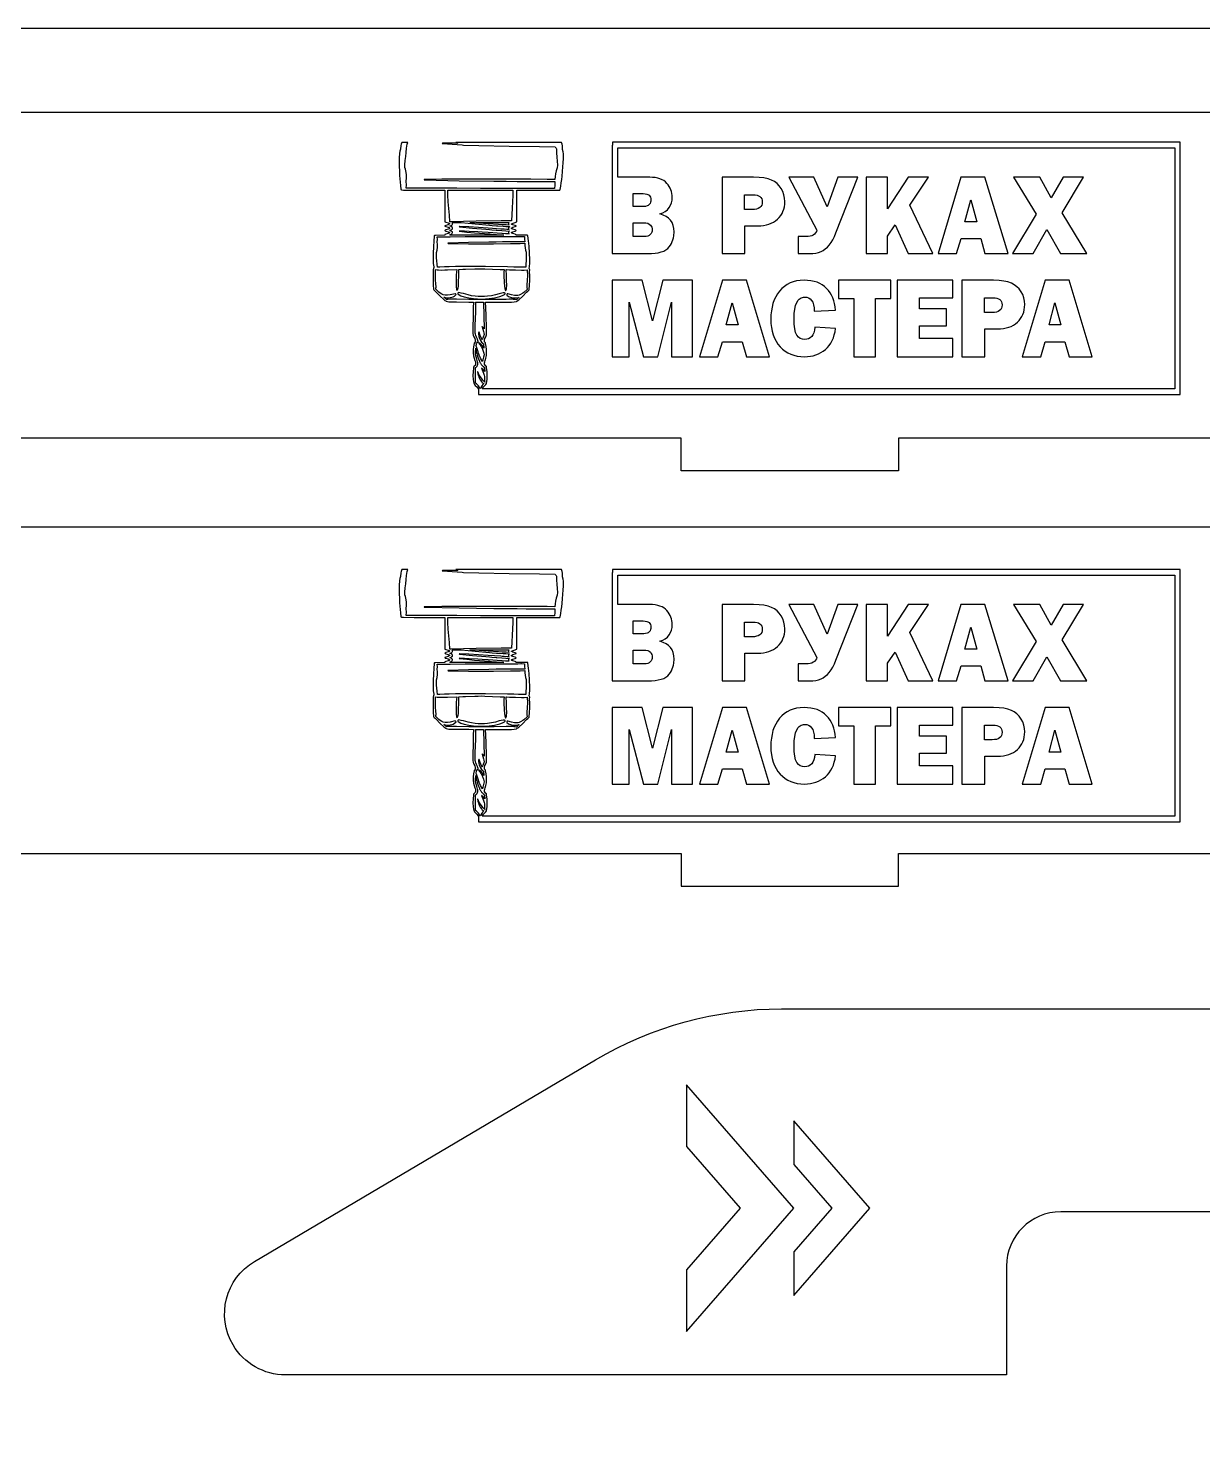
# Model space of a CAD drawing. Extents: x -250 to 250, y -318 to 318.
# Drawn here: x 46.2 to 154.2, y -149 to -17.9 of the extents above; entities that cross this region are included whole.
import ezdxf

# ---------------------------------------------------------------- set-up
doc = ezdxf.new("R2010")
doc.units = 0
doc.layers.get('0').update_dxf_attribs({"linetype": 'CONTINUOUS'})

msp = doc.modelspace()

# ---------------------------------------------------------------- linework, layer by layer
for points in [[(-250, -317.91), (250, -317.91), (250, -17.91), (-250, -17.91), (-250, -317.91)], [(99.95, -28.37), (99.95, -28.63), (99.93, -28.63), (99.93, -38.61), (100.44, -38.61), (100.44, -38.61), (103.17, -38.61), (103.53, -38.6), (103.86, -38.57), (104.16, -38.53), (104.43, -38.46), (104.66, -38.37), (104.86, -38.27), (105.03, -38.14), (105.16, -38), (105.27, -37.84), (105.36, -37.68), (105.44, -37.51), (105.51, -37.34), (105.56, -37.16), (105.59, -36.98), (105.62, -36.6), (105.6, -36.29), (105.54, -36.01), (105.44, -35.76), (105.29, -35.54), (105.11, -35.35), (104.88, -35.19), (104.61, -35.06), (104.3, -34.96), (104.57, -34.87), (104.8, -34.74), (105, -34.57), (105.16, -34.38), (105.28, -34.16), (105.37, -33.93), (105.43, -33.69), (105.44, -33.43), (105.44, -33.25), (105.41, -33.08), (105.38, -32.91), (105.32, -32.75), (105.25, -32.59), (105.17, -32.44), (105.07, -32.29), (104.95, -32.15), (104.82, -32.02), (104.67, -31.9), (104.5, -31.81), (104.31, -31.73), (104.11, -31.67), (103.88, -31.62), (103.64, -31.6), (103.38, -31.59), (100.44, -31.59), (100.44, -28.89), (151.67, -28.89), (151.67, -51.05), (87.95, -51.05), (88.07, -50.86), (88.23, -50.72), (88.3, -50.64), (88.34, -50.56), (88.34, -50.55), (88.35, -50.52), (88.41, -50.18), (88.43, -49.82), (88.41, -49.46), (88.37, -49.11), (88.36, -49.03), (88.34, -48.99), (88.31, -48.97), (88.3, -48.96), (88.22, -48.88), (88.18, -48.77), (88.17, -48.66), (88.19, -48.55), (88.22, -48.44), (88.29, -48.22), (88.35, -47.99), (88.37, -47.71), (88.36, -47.43), (88.32, -47.15), (88.27, -46.88), (88.26, -46.86), (88.25, -46.83), (88.17, -46.73), (88.16, -46.65), (88.16, -46.57), (88.21, -46.41), (88.28, -46.25), (88.34, -46.08), (88.37, -45.94), (88.37, -45.78), (88.35, -45.48), (88.33, -44.31), (88.3, -43.61), (88.27, -43.08), (89.05, -43.06), (90.16, -43.07), (90.65, -43.07), (90.89, -43.05), (91.13, -43), (91.17, -42.97), (91.25, -42.93), (91.34, -42.85), (91.69, -42.53), (92.05, -42.17), (92.15, -42.07), (92.23, -42), (92.27, -41.95), (92.28, -41.91), (92.31, -41.52), (92.33, -41.08), (92.34, -40.66), (92.32, -40.24), (92.33, -40.1), (92.29, -39.97), (92.3, -39.78), (92.34, -39.48), (92.34, -39.16), (92.31, -38.56), (92.27, -37.91), (92.22, -37.43), (92.17, -36.96), (92.15, -36.93), (92.1, -36.91), (91.07, -36.9), (91.07, -36.89), (91.07, -36.88), (91.06, -36.87), (91.05, -36.87), (90.98, -36.83), (90.77, -36.77), (90.68, -36.73), (90.65, -36.71), (90.64, -36.69), (90.65, -36.66), (90.68, -36.64), (90.77, -36.6), (90.98, -36.54), (91.06, -36.51), (91.06, -36.5), (91.07, -36.49), (91.07, -36.48), (91.07, -36.47), (91.06, -36.46), (91.06, -36.46), (90.99, -36.42), (90.77, -36.36), (90.68, -36.32), (90.66, -36.3), (90.65, -36.28), (90.66, -36.25), (90.68, -36.23), (90.77, -36.19), (90.99, -36.13), (91.06, -36.1), (91.07, -36.09), (91.07, -36.08), (91.07, -36.07), (91.07, -36.06), (91.07, -36.05), (91.06, -36.05), (90.99, -36.01), (90.77, -35.95), (90.69, -35.92), (90.66, -35.89), (90.65, -35.87), (91.14, -35.7), (91.14, -33.08), (91.14, -32.79), (95.03, -32.79), (95.11, -32.76), (95.14, -32.72), (95.18, -32.42), (95.23, -32.11), (95.28, -31.79), (95.31, -31.48), (95.35, -31.06), (95.38, -30.64), (95.41, -30.25), (95.43, -29.85), (95.43, -29.44), (95.4, -29.24), (95.36, -29.04), (95.36, -28.88), (95.34, -28.71), (95.31, -28.54), (95.25, -28.38), (94.71, -28.38), (94.32, -28.38), (93.83, -28.38), (90.74, -28.38), (89.97, -28.38), (88.8, -28.38), (88.44, -28.38), (85.84, -28.38), (85.52, -28.38), (85.73, -28.45), (84.32, -28.46), (84.28, -28.47), (84.32, -28.49), (84.77, -28.51), (85.21, -28.55), (85.66, -28.59), (86.11, -28.61), (86.23, -28.63), (87.66, -28.68), (90.45, -28.73), (93.23, -28.77), (94.66, -28.78), (94.69, -28.84), (94.73, -28.87), (94.77, -28.9), (94.8, -28.96), (94.8, -29.34), (94.84, -29.73), (94.87, -30.11), (94.88, -30.48), (94.86, -30.73), (94.76, -30.99), (94.69, -31.26), (94.66, -31.53), (94.65, -31.8), (93.94, -31.78), (92.42, -31.77), (89.74, -31.76), (89.03, -31.75), (85.85, -31.75), (84.26, -31.76), (82.67, -31.79), (82.63, -31.79), (82.61, -31.81), (82.63, -31.82), (82.67, -31.83), (85.84, -31.91), (89.03, -31.95), (90.16, -31.96), (91.18, -31.97), (91.99, -31.97), (92.96, -31.99), (93.99, -31.99), (94.65, -31.97), (94.65, -32.02), (94.63, -32.33), (94.62, -32.63), (94.14, -32.63), (94.02, -32.63), (93.57, -32.62), (92.56, -32.62), (91.01, -32.62), (90.33, -32.62), (89.99, -32.62), (87.8, -32.61), (85.62, -32.6), (83.05, -32.59), (82.31, -32.58), (81.59, -32.59), (80.98, -32.58), (81, -32.28), (80.98, -31.97), (81, -31.65), (81, -31.32), (80.95, -31), (80.91, -30.84), (80.84, -30.68), (80.84, -30.43), (80.87, -30.06), (80.92, -29.68), (80.97, -29.3), (81, -28.92), (81.07, -28.53), (81.11, -28.38), (80.56, -28.38), (80.5, -28.53), (80.46, -28.68), (80.43, -28.99), (80.38, -29.19), (80.35, -29.39), (80.32, -29.8), (80.32, -30.2), (80.33, -30.59), (80.34, -31.01), (80.36, -31.42), (80.37, -31.74), (80.41, -32.05), (80.44, -32.36), (80.46, -32.67), (80.48, -32.7), (80.54, -32.73), (80.71, -32.76), (81.7, -32.78), (82.68, -32.78), (83.02, -32.78), (84.52, -32.78), (84.52, -33.41), (84.52, -35.7), (84.6, -35.71), (84.62, -35.72), (84.83, -35.78), (84.92, -35.81), (84.95, -35.84), (84.96, -35.86), (84.95, -35.89), (84.92, -35.91), (84.83, -35.95), (84.62, -36.01), (84.55, -36.04), (84.54, -36.05), (84.53, -36.06), (84.53, -36.07), (84.53, -36.08), (84.54, -36.09), (84.55, -36.09), (84.62, -36.13), (84.83, -36.19), (84.92, -36.22), (84.94, -36.25), (84.95, -36.27), (84.94, -36.3), (84.92, -36.32), (84.83, -36.36), (84.61, -36.41), (84.54, -36.45), (84.54, -36.46), (84.53, -36.47), (84.53, -36.48), (84.53, -36.48), (84.54, -36.5), (84.54, -36.5), (84.61, -36.54), (84.83, -36.6), (84.92, -36.63), (84.94, -36.66), (84.95, -36.68), (84.94, -36.71), (84.91, -36.73), (84.83, -36.76), (84.61, -36.82), (84.54, -36.86), (84.53, -36.86), (84.53, -36.87), (84.53, -36.88), (84.53, -36.89), (84.54, -36.91), (83.67, -36.93), (83.57, -36.95), (83.54, -36.97), (83.53, -37), (83.5, -37.47), (83.47, -37.95), (83.45, -38.6), (83.44, -39.21), (83.46, -39.52), (83.51, -39.82), (83.51, -39.91), (83.49, -39.94), (83.47, -40), (83.46, -40.07), (83.46, -40.21), (83.44, -40.63), (83.45, -41.05), (83.46, -41.5), (83.49, -41.88), (83.51, -41.93), (83.54, -41.97), (83.63, -42.05), (83.72, -42.14), (84.08, -42.51), (84.43, -42.83), (84.52, -42.91), (84.6, -42.95), (84.64, -42.98), (84.88, -43.04), (85.12, -43.05), (85.61, -43.05), (86.72, -43.06), (87.16, -43.06), (87.13, -43.6), (87.12, -44.3), (87.1, -45.49), (87.09, -45.8), (87.1, -45.95), (87.13, -46.1), (87.19, -46.26), (87.27, -46.42), (87.32, -46.58), (87.32, -46.66), (87.31, -46.74), (87.23, -46.84), (87.22, -46.87), (87.21, -46.89), (87.16, -47.17), (87.14, -47.44), (87.13, -47.72), (87.15, -48), (87.21, -48.23), (87.29, -48.45), (87.33, -48.56), (87.34, -48.67), (87.34, -48.78), (87.3, -48.89), (87.22, -48.97), (87.21, -48.98), (87.18, -49), (87.16, -49.04), (87.15, -49.11), (87.12, -49.47), (87.1, -49.83), (87.12, -50.19), (87.15, -50.36), (87.19, -50.53), (87.21, -50.56), (87.21, -50.57), (87.25, -50.65), (87.32, -50.73), (87.47, -50.87), (87.55, -50.97), (87.61, -51.09), (87.61, -51.57), (152.18, -51.57), (152.18, -28.37), (99.95, -28.37)], [(114.57, -31.84), (114.26, -31.73), (113.88, -31.65), (113.43, -31.6), (112.92, -31.59), (110.02, -31.59), (110.02, -38.61), (112.13, -38.61), (112.13, -36.06), (113.31, -36.06), (113.59, -36.05), (113.85, -36.02), (114.1, -35.97), (114.33, -35.91), (114.55, -35.82), (114.76, -35.71), (114.95, -35.59), (115.12, -35.44), (115.28, -35.28), (115.42, -35.11), (115.54, -34.92), (115.63, -34.73), (115.71, -34.52), (115.76, -34.3), (115.79, -34.07), (115.8, -33.82), (115.78, -33.5), (115.72, -33.19), (115.61, -32.9), (115.47, -32.63), (115.29, -32.38), (115.08, -32.17), (114.84, -31.99), (114.57, -31.84)], [(119.68, -34.31), (118.48, -31.59), (116.17, -31.59), (118.75, -36.44), (118.7, -36.58), (118.63, -36.71), (118.54, -36.81), (118.42, -36.9), (118.28, -36.96), (118.12, -37.01), (117.93, -37.04), (117.73, -37.05), (117.03, -37.05), (117.03, -38.61), (118.08, -38.61), (118.38, -38.6), (118.66, -38.57), (118.91, -38.51), (119.13, -38.42), (119.33, -38.31), (119.52, -38.18), (119.71, -38.01), (119.89, -37.82), (120.05, -37.59), (120.21, -37.33), (120.36, -37.04), (120.5, -36.71), (122.5, -31.59), (120.66, -31.59), (119.68, -34.31)], [(123.28, -31.59), (123.28, -38.61), (125.25, -38.61), (125.25, -36.99), (125.96, -35.96), (127.13, -38.61), (129.42, -38.61), (127.29, -34.16), (129, -31.59), (127.13, -31.59), (125.25, -34.49), (125.25, -31.59), (123.28, -31.59)], [(132, -31.59), (129.9, -38.61), (131.6, -38.61), (132.01, -37.23), (133.83, -37.23), (134.21, -38.61), (136.34, -38.61), (134.21, -31.59), (132, -31.59)], [(138.64, -38.61), (139.91, -36.4), (141.16, -38.61), (143.59, -38.61), (141.3, -34.85), (143.28, -31.59), (141.41, -31.59), (140.31, -33.48), (139.26, -31.59), (136.82, -31.59), (138.92, -34.98), (136.73, -38.61), (138.64, -38.61)], [(84.79, -33.24), (84.79, -32.78), (84.96, -32.78), (84.95, -32.79), (85.54, -32.79), (85.54, -32.78), (85.98, -32.78), (87.8, -32.77), (89.62, -32.79), (89.72, -32.79), (90.78, -32.79), (90.78, -33.25), (90.76, -33.82), (90.72, -34.42), (90.68, -35.02), (90.65, -35.6), (89.71, -35.61), (87.39, -35.64), (85.07, -35.69), (85.05, -35.68), (84.98, -35.68), (84.95, -35.07), (84.88, -34.46), (84.82, -33.84), (84.79, -33.24)], [(101.85, -33.09), (102.78, -33.09), (102.95, -33.1), (103.09, -33.13), (103.21, -33.18), (103.31, -33.24), (103.38, -33.32), (103.44, -33.42), (103.47, -33.54), (103.48, -33.68), (103.47, -33.79), (103.44, -33.89), (103.4, -33.99), (103.33, -34.09), (103.24, -34.17), (103.13, -34.23), (102.99, -34.27), (102.82, -34.28), (101.85, -34.28), (101.85, -33.09)], [(112.8, -34.55), (112.1, -34.55), (112.1, -33.19), (112.87, -33.19), (113.07, -33.2), (113.24, -33.23), (113.39, -33.29), (113.51, -33.36), (113.6, -33.45), (113.67, -33.56), (113.71, -33.7), (113.72, -33.85), (113.71, -34.02), (113.67, -34.16), (113.59, -34.28), (113.49, -34.38), (113.36, -34.45), (113.2, -34.51), (113.02, -34.54), (112.8, -34.55)], [(132.36, -35.69), (132.91, -33.66), (133.46, -35.69), (132.36, -35.69)], [(90.43, -36.8), (90.38, -36.8), (90.24, -36.79), (90.09, -36.78), (89.8, -36.76), (89.77, -36.76), (88.5, -36.68), (87.96, -36.64), (87.56, -36.61), (86.77, -36.57), (86.34, -36.55), (85.87, -36.53), (85.85, -36.54), (85.87, -36.55), (86.55, -36.63), (87.24, -36.69), (88.63, -36.8), (88.66, -36.81), (88.83, -36.83), (89.28, -36.86), (89.96, -36.91), (88.92, -36.91), (87.85, -36.92), (86.77, -36.92), (86.51, -36.92), (86.51, -36.91), (86.17, -36.91), (86.17, -36.91), (85.04, -36.91), (84.98, -36.89), (85.12, -36.83), (85.17, -36.8), (85.21, -36.74), (85.23, -36.68), (85.22, -36.62), (85.17, -36.57), (85.12, -36.53), (84.98, -36.48), (85.12, -36.42), (85.18, -36.38), (85.19, -36.37), (85.22, -36.32), (85.23, -36.27), (85.21, -36.19), (85.12, -36.12), (84.98, -36.07), (85.12, -36.01), (85.17, -35.98), (85.2, -35.95), (85.23, -35.9), (85.23, -35.86), (85.22, -35.81), (85.18, -35.76), (85.16, -35.74), (86.01, -35.75), (87.32, -35.88), (88.64, -35.99), (88.88, -36.01), (89.27, -36.04), (89.4, -36.05), (89.89, -36.09), (89.89, -36.09), (90.14, -36.11), (90.48, -36.13), (90.43, -36.17), (90.38, -36.22), (90.37, -36.28), (90.39, -36.34), (90.44, -36.4), (90.23, -36.38), (89.99, -36.37), (89.8, -36.36), (89.67, -36.35), (88.5, -36.27), (86.74, -36.16), (85.88, -36.13), (85.85, -36.13), (85.87, -36.14), (87.07, -36.27), (88.29, -36.37), (88.29, -36.37), (88.63, -36.4), (88.85, -36.41), (89.23, -36.45), (89.31, -36.45), (89.77, -36.49), (90.14, -36.51), (90.48, -36.54), (90.48, -36.54), (90.44, -36.56), (90.39, -36.62), (90.37, -36.69), (90.38, -36.75), (90.43, -36.8)], [(90.44, -35.99), (90.16, -35.97), (89.97, -35.96), (89.8, -35.95), (89.45, -35.92), (88.5, -35.86), (86.81, -35.76), (86.98, -35.76), (86.99, -35.76), (87.31, -35.77), (87.4, -35.76), (89.72, -35.76), (90.43, -35.75), (90.39, -35.81), (90.37, -35.87), (90.39, -35.93), (90.44, -35.99)], [(101.85, -35.77), (102.8, -35.77), (103.01, -35.78), (103.19, -35.82), (103.33, -35.89), (103.43, -35.98), (103.5, -36.08), (103.56, -36.19), (103.59, -36.3), (103.6, -36.42), (103.59, -36.54), (103.56, -36.65), (103.5, -36.76), (103.42, -36.86), (103.32, -36.94), (103.2, -37), (103.05, -37.04), (102.87, -37.05), (101.85, -37.05), (101.85, -35.77)], [(83.75, -38.52), (83.81, -38.28), (83.84, -38.03), (83.85, -37.78), (83.83, -37.53), (83.84, -37.3), (83.83, -37.06), (84.19, -37.06), (84.6, -37.06), (85.02, -37.06), (86.39, -37.05), (87.85, -37.04), (89.16, -37.04), (89.74, -37.04), (90.65, -37.03), (91.24, -37.03), (91.51, -37.03), (91.58, -37.03), (91.86, -37.03), (91.86, -37.28), (91.88, -37.53), (91.88, -37.54), (91.49, -37.52), (90.88, -37.52), (90.32, -37.53), (89.84, -37.54), (89.24, -37.55), (88.57, -37.55), (86.69, -37.58), (84.83, -37.64), (84.79, -37.66), (84.83, -37.68), (86.7, -37.7), (88.57, -37.7), (88.99, -37.7), (90.57, -37.69), (91.46, -37.68), (91.88, -37.66), (91.88, -37.87), (91.9, -38.08), (91.94, -38.29), (92, -38.49), (92.01, -38.68), (92.01, -38.97), (91.99, -39.26), (91.97, -39.55), (91.97, -39.85), (91.97, -39.87), (91.74, -39.87), (91.3, -39.85), (90.86, -39.85), (90.29, -39.82), (88.26, -39.8), (86.65, -39.8), (85.49, -39.81), (84.92, -39.83), (84.49, -39.83), (84.05, -39.85), (83.84, -39.85), (83.83, -39.57), (83.79, -39.28), (83.76, -39), (83.75, -38.72), (83.75, -38.52)], [(86.72, -42.82), (85.61, -42.8), (85.2, -42.79), (84.99, -42.8), (84.79, -42.82), (84.66, -42.84), (84.6, -42.78), (84.42, -42.62), (84.57, -42.65), (84.72, -42.67), (84.87, -42.68), (85.01, -42.66), (85.16, -42.63), (85.29, -42.58), (85.41, -42.51), (85.53, -42.41), (85.55, -42.37), (85.54, -42.33), (85.51, -42.3), (85.46, -42.3), (85.01, -42.41), (84.78, -42.44), (84.54, -42.43), (84.38, -42.39), (84.24, -42.34), (84.1, -42.26), (83.98, -42.17), (83.68, -41.89), (83.7, -41.79), (83.71, -41.69), (83.7, -41.37), (83.67, -41.05), (83.67, -40.56), (83.67, -40.06), (83.81, -40.1), (83.95, -40.11), (84.24, -40.12), (84.52, -40.1), (84.77, -40.09), (85.62, -40.07), (85.59, -40.32), (85.58, -40.57), (85.57, -41.07), (85.56, -41.18), (85.56, -41.18), (85.55, -41.46), (85.55, -41.47), (85.55, -41.56), (85.55, -41.57), (85.56, -41.71), (85.59, -41.85), (85.59, -41.86), (85.6, -41.89), (85.63, -41.98), (85.65, -41.99), (85.67, -41.98), (85.69, -41.94), (85.75, -41.77), (85.78, -41.59), (85.79, -41.22), (85.82, -40.64), (85.82, -40.35), (85.81, -40.07), (85.81, -40.06), (86.18, -40.05), (86.41, -40.04), (86.41, -40.04), (87.28, -40.01), (87.33, -40.02), (87.39, -40.01), (87.53, -40.01), (87.59, -40), (87.89, -40), (88.2, -40.01), (89.61, -40.06), (89.97, -40.08), (89.96, -40.36), (89.96, -40.65), (89.99, -41.23), (90, -41.62), (90.03, -41.81), (90.1, -41.99), (90.13, -42.01), (90.14, -42), (90.18, -41.89), (90.21, -41.78), (90.23, -41.55), (90.21, -41.08), (90.21, -40.82), (90.21, -40.77), (90.2, -40.53), (90.17, -40.16), (90.16, -40.08), (90.21, -40.08), (90.48, -40.09), (90.48, -40.09), (91.02, -40.11), (91.56, -40.14), (91.83, -40.14), (92.09, -40.09), (92.11, -40.13), (92.12, -40.6), (92.11, -41.07), (92.07, -41.49), (92.07, -41.71), (92.09, -41.91), (91.8, -42.19), (91.7, -42.26), (91.7, -42.26), (91.49, -42.38), (91.48, -42.38), (91.37, -42.42), (91.35, -42.42), (91.23, -42.45), (91.08, -42.46), (90.94, -42.46), (90.66, -42.4), (90.31, -42.31), (90.26, -42.32), (90.22, -42.37), (90.23, -42.4), (90.24, -42.43), (90.39, -42.54), (90.55, -42.62), (90.74, -42.67), (90.94, -42.69), (91.14, -42.68), (91.35, -42.64), (91.19, -42.78), (91.17, -42.79), (91.1, -42.86), (91, -42.84), (90.96, -42.83), (90.9, -42.82), (90.84, -42.82), (90.8, -42.81), (90.73, -42.81), (90.45, -42.81), (90.16, -42.82), (89.05, -42.83), (87.88, -42.82), (86.72, -42.82)], [(107.32, -48.09), (107.32, -41.06), (104.59, -41.06), (103.64, -44.8), (102.66, -41.06), (99.93, -41.06), (99.93, -48.09), (101.49, -48.09), (101.49, -43.07), (102.8, -48.09), (104.13, -48.09), (105.38, -43.07), (105.38, -48.09), (107.32, -48.09)], [(109.64, -48.09), (110.05, -46.71), (111.87, -46.71), (112.26, -48.09), (114.39, -48.09), (112.26, -41.06), (110.05, -41.06), (107.95, -48.09), (109.64, -48.09)], [(115.31, -42.05), (115.13, -42.3), (114.96, -42.58), (114.82, -42.87), (114.71, -43.19), (114.62, -43.52), (114.56, -43.87), (114.52, -44.24), (114.51, -44.63), (114.52, -45.03), (114.56, -45.4), (114.63, -45.75), (114.72, -46.08), (114.84, -46.38), (114.99, -46.67), (115.16, -46.93), (115.36, -47.17), (115.58, -47.39), (115.82, -47.57), (116.07, -47.73), (116.34, -47.86), (116.63, -47.96), (116.94, -48.03), (117.26, -48.08), (117.6, -48.09), (117.88, -48.08), (118.15, -48.05), (118.41, -48), (118.66, -47.92), (118.89, -47.83), (119.12, -47.71), (119.33, -47.58), (119.54, -47.42), (119.72, -47.24), (119.89, -47.05), (120.04, -46.84), (120.16, -46.61), (120.27, -46.36), (120.35, -46.09), (120.42, -45.8), (120.46, -45.5), (118.55, -45.38), (118.52, -45.65), (118.46, -45.88), (118.38, -46.07), (118.27, -46.23), (118.14, -46.35), (117.99, -46.44), (117.82, -46.49), (117.63, -46.51), (117.41, -46.49), (117.21, -46.41), (117.05, -46.29), (116.91, -46.11), (116.85, -46), (116.79, -45.87), (116.71, -45.53), (116.67, -45.11), (116.65, -44.6), (116.67, -44.13), (116.71, -43.73), (116.79, -43.39), (116.9, -43.11), (117.04, -42.89), (117.12, -42.81), (117.2, -42.74), (117.3, -42.68), (117.41, -42.64), (117.52, -42.62), (117.64, -42.61), (117.81, -42.63), (117.97, -42.69), (118.12, -42.78), (118.25, -42.92), (118.37, -43.09), (118.45, -43.32), (118.5, -43.59), (118.51, -43.9), (120.46, -43.8), (120.43, -43.5), (120.37, -43.21), (120.3, -42.94), (120.21, -42.68), (120.1, -42.44), (119.97, -42.22), (119.81, -42.01), (119.64, -41.81), (119.45, -41.64), (119.24, -41.48), (119.01, -41.36), (118.76, -41.25), (118.49, -41.17), (118.2, -41.11), (117.89, -41.07), (117.57, -41.06), (117.22, -41.08), (116.88, -41.12), (116.57, -41.2), (116.28, -41.31), (116.01, -41.45), (115.76, -41.62), (115.53, -41.82), (115.31, -42.05)], [(120.75, -42.75), (122.16, -42.75), (122.16, -48.09), (124.13, -48.09), (124.13, -42.75), (125.54, -42.75), (125.54, -41.06), (120.75, -41.06), (120.75, -42.75)], [(126.14, -48.09), (131.25, -48.09), (131.25, -46.41), (128.18, -46.41), (128.18, -45.26), (130.67, -45.26), (130.67, -43.7), (128.18, -43.7), (128.18, -42.68), (131.25, -42.68), (131.25, -41.06), (126.14, -41.06), (126.14, -48.09)], [(134.99, -41.06), (132.08, -41.06), (132.08, -48.09), (134.2, -48.09), (134.2, -45.54), (135.38, -45.54), (135.65, -45.53), (135.92, -45.5), (136.16, -45.45), (136.4, -45.38), (136.62, -45.3), (136.82, -45.19), (137.01, -45.06), (137.19, -44.92), (137.35, -44.76), (137.48, -44.59), (137.6, -44.4), (137.7, -44.2), (137.77, -44), (137.82, -43.78), (137.85, -43.54), (137.87, -43.3), (137.84, -42.98), (137.78, -42.67), (137.68, -42.38), (137.53, -42.11), (137.35, -41.86), (137.14, -41.65), (136.91, -41.47), (136.64, -41.32), (136.32, -41.21), (135.94, -41.13), (135.5, -41.08), (134.99, -41.06)], [(137.64, -48.09), (139.34, -48.09), (139.75, -46.71), (141.57, -46.71), (141.95, -48.09), (144.08, -48.09), (141.95, -41.06), (139.74, -41.06), (137.64, -48.09)], [(88.61, -42.74), (89.09, -42.68), (89.34, -42.63), (89.59, -42.56), (89.82, -42.47), (90.02, -42.36), (90.06, -42.31), (90.06, -42.26), (90.02, -42.23), (89.95, -42.22), (89.89, -42.23), (89.53, -42.3), (89.17, -42.39), (88.82, -42.48), (88.45, -42.53), (88.17, -42.55), (87.89, -42.55), (87.6, -42.54), (87.32, -42.53), (86.99, -42.48), (86.67, -42.4), (86.25, -42.29), (86.04, -42.24), (85.82, -42.2), (85.8, -42.2), (85.75, -42.22), (85.71, -42.26), (85.71, -42.3), (85.75, -42.35), (86, -42.49), (86.29, -42.58), (86.73, -42.68), (87.16, -42.74), (87.52, -42.77), (87.88, -42.79), (88.25, -42.78), (88.61, -42.74)], [(87.31, -45.93), (87.31, -45.65), (87.31, -45.62), (87.31, -45.56), (87.31, -45.53), (87.31, -45.53), (87.31, -45.53), (87.32, -45.36), (87.32, -45.36), (87.32, -45.28), (87.32, -45.28), (87.35, -44.53), (87.35, -44.48), (87.36, -44.1), (87.36, -43.96), (87.36, -43.72), (87.36, -43.71), (87.36, -43.63), (87.36, -43.52), (87.36, -43.47), (87.36, -43.35), (87.36, -43.27), (87.36, -43.24), (87.35, -43.07), (87.88, -43.08), (87.88, -43.08), (87.89, -43.08), (88.07, -43.08), (88.1, -44.33), (88.14, -45.52), (88.14, -45.52), (88.14, -45.52), (88.14, -45.52), (88.02, -45.37), (87.96, -45.33), (87.95, -45.32), (87.95, -45.34), (88.03, -45.55), (88.09, -45.77), (88.1, -45.91), (88.13, -46.04), (88.04, -46.28), (87.96, -46.53), (87.89, -46.41), (87.78, -46.13), (87.67, -45.84), (87.65, -45.83), (87.64, -45.84), (87.63, -45.94), (87.63, -45.96), (87.63, -46.06), (87.63, -46.06), (87.63, -46.06), (87.63, -46.06), (87.64, -46.12), (87.65, -46.18), (87.66, -46.22), (87.68, -46.31), (87.77, -46.53), (87.78, -46.54), (87.83, -46.64), (87.84, -46.66), (87.9, -46.74), (87.91, -46.75), (87.98, -46.83), (87.99, -46.85), (88.07, -46.91), (88.12, -47.3), (88.06, -47.21), (88.05, -47.18), (87.99, -47.1), (87.98, -47.09), (87.83, -46.93), (87.75, -46.87), (87.67, -46.82), (87.66, -46.82), (87.65, -46.84), (87.69, -46.91), (87.7, -46.92), (87.86, -47.15), (87.94, -47.27), (88, -47.4), (88, -47.4), (88, -47.4), (88.07, -47.66), (88.1, -47.78), (88.14, -47.91), (88.09, -48.14), (88.03, -48.37), (87.98, -48.52), (87.8, -48.22), (87.74, -48.08), (87.72, -48.04), (87.68, -47.94), (87.67, -47.89), (87.63, -47.79), (87.62, -47.76), (87.58, -47.63), (87.58, -47.63), (87.58, -47.63), (87.47, -47.28), (87.47, -47.28), (87.43, -47.17), (87.43, -47.17), (87.42, -47.11), (87.42, -47.06), (87.43, -46.96), (87.42, -46.85), (87.49, -46.78), (87.52, -46.7), (87.56, -46.75), (87.58, -46.74), (87.58, -46.68), (87.53, -46.51), (87.52, -46.49), (87.49, -46.42), (87.44, -46.28), (87.37, -46.15), (87.33, -46.03), (87.31, -45.93)], [(110.96, -43.13), (111.51, -45.17), (110.41, -45.17), (110.96, -43.13)], [(134.87, -44.03), (134.17, -44.03), (134.17, -42.67), (134.94, -42.67), (135.14, -42.68), (135.31, -42.71), (135.45, -42.76), (135.57, -42.83), (135.67, -42.93), (135.73, -43.04), (135.77, -43.17), (135.79, -43.33), (135.77, -43.49), (135.73, -43.63), (135.66, -43.75), (135.56, -43.85), (135.43, -43.93), (135.27, -43.98), (135.08, -44.02), (134.87, -44.03)], [(140.65, -43.13), (141.2, -45.17), (140.1, -45.17), (140.65, -43.13)], [(87.84, -50.92), (87.8, -50.98), (87.78, -51.04), (87.72, -50.93), (87.62, -50.78), (87.5, -50.65), (87.43, -50.58), (87.35, -50.53), (87.35, -50.51), (87.35, -50.26), (87.35, -50.2), (87.35, -50.01), (87.34, -49.72), (87.34, -49.72), (87.34, -49.54), (87.34, -49.53), (87.34, -49.41), (87.34, -49.41), (87.34, -49.41), (87.34, -49.34), (87.34, -49.34), (87.34, -49.34), (87.34, -49.25), (87.34, -49.25), (87.35, -49.11), (87.35, -49.07), (87.41, -49.04), (87.46, -49), (87.49, -48.95), (87.5, -48.94), (87.53, -48.87), (87.53, -48.86), (87.55, -48.79), (87.55, -48.79), (87.56, -48.72), (87.56, -48.66), (87.56, -48.64), (87.54, -48.55), (87.43, -48.2), (87.38, -48.02), (87.35, -47.83), (87.35, -47.73), (87.35, -47.66), (87.35, -47.66), (87.35, -47.53), (87.36, -47.49), (87.37, -47.35), (87.37, -47.33), (87.37, -47.33), (87.37, -47.3), (87.39, -47.38), (87.41, -47.5), (87.41, -47.54), (87.42, -47.63), (87.43, -47.66), (87.45, -47.78), (87.46, -47.79), (87.49, -47.93), (87.49, -47.94), (87.58, -48.21), (87.58, -48.21), (87.58, -48.22), (87.7, -48.49), (87.72, -48.53), (87.75, -48.58), (87.78, -48.64), (87.81, -48.68), (87.84, -48.74), (87.87, -48.78), (87.91, -48.83), (87.94, -48.87), (87.99, -48.92), (88.01, -48.95), (88.07, -49), (88.09, -49.02), (88.17, -49.09), (88.18, -49.11), (88.19, -49.45), (88.06, -49.28), (87.91, -49.15), (87.9, -49.16), (87.96, -49.3), (88.08, -49.6), (88.11, -49.69), (88.14, -49.8), (88.14, -49.8), (88.18, -49.92), (88.18, -50.32), (88.19, -50.44), (88.03, -50.25), (87.88, -50.07), (87.69, -49.79), (87.55, -49.48), (87.54, -49.48), (87.57, -49.68), (87.61, -49.84), (87.66, -49.96), (87.66, -49.97), (87.71, -50.07), (87.72, -50.1), (87.78, -50.21), (87.89, -50.36), (87.9, -50.37), (87.93, -50.41), (87.93, -50.42), (87.97, -50.46), (88.04, -50.52), (88.11, -50.57), (88.11, -50.57), (88.11, -50.57), (88.11, -50.57), (88.08, -50.6), (88.04, -50.64), (88.04, -50.64), (88.03, -50.66), (87.93, -50.78), (87.84, -50.92)], [(99.95, -67.67), (99.95, -67.93), (99.93, -67.93), (99.93, -77.91), (100.44, -77.91), (100.44, -77.91), (103.17, -77.91), (103.53, -77.9), (103.86, -77.87), (104.16, -77.82), (104.43, -77.76), (104.66, -77.67), (104.86, -77.56), (105.03, -77.44), (105.16, -77.3), (105.27, -77.14), (105.36, -76.98), (105.44, -76.81), (105.51, -76.64), (105.56, -76.46), (105.59, -76.28), (105.62, -75.9), (105.6, -75.59), (105.54, -75.3), (105.44, -75.05), (105.29, -74.83), (105.11, -74.65), (104.88, -74.49), (104.61, -74.36), (104.3, -74.26), (104.57, -74.16), (104.8, -74.03), (105, -73.87), (105.16, -73.68), (105.28, -73.46), (105.37, -73.23), (105.43, -72.98), (105.44, -72.73), (105.44, -72.55), (105.41, -72.38), (105.38, -72.21), (105.32, -72.05), (105.25, -71.89), (105.17, -71.74), (105.07, -71.59), (104.95, -71.44), (104.82, -71.31), (104.67, -71.2), (104.5, -71.1), (104.31, -71.02), (104.11, -70.96), (103.88, -70.92), (103.64, -70.89), (103.38, -70.88), (100.44, -70.88), (100.44, -68.18), (151.67, -68.18), (151.67, -90.35), (87.95, -90.35), (88.07, -90.16), (88.23, -90.01), (88.3, -89.94), (88.34, -89.85), (88.34, -89.84), (88.35, -89.82), (88.41, -89.48), (88.43, -89.12), (88.41, -88.76), (88.37, -88.41), (88.36, -88.32), (88.34, -88.28), (88.31, -88.26), (88.3, -88.26), (88.22, -88.18), (88.18, -88.07), (88.17, -87.96), (88.19, -87.85), (88.22, -87.74), (88.29, -87.51), (88.35, -87.28), (88.37, -87.01), (88.36, -86.73), (88.32, -86.45), (88.27, -86.18), (88.26, -86.16), (88.25, -86.13), (88.17, -86.03), (88.16, -85.95), (88.16, -85.86), (88.21, -85.7), (88.28, -85.54), (88.34, -85.38), (88.37, -85.24), (88.37, -85.08), (88.35, -84.78), (88.33, -83.6), (88.3, -82.91), (88.27, -82.37), (89.05, -82.36), (90.16, -82.36), (90.65, -82.37), (90.89, -82.35), (91.13, -82.3), (91.17, -82.26), (91.25, -82.22), (91.34, -82.15), (91.69, -81.83), (92.05, -81.46), (92.15, -81.37), (92.23, -81.3), (92.27, -81.25), (92.28, -81.2), (92.31, -80.82), (92.33, -80.37), (92.34, -79.95), (92.32, -79.54), (92.33, -79.4), (92.29, -79.27), (92.3, -79.08), (92.34, -78.77), (92.34, -78.46), (92.31, -77.85), (92.27, -77.21), (92.22, -76.73), (92.17, -76.26), (92.15, -76.22), (92.1, -76.2), (91.07, -76.2), (91.07, -76.19), (91.07, -76.18), (91.06, -76.17), (91.05, -76.16), (90.98, -76.13), (90.77, -76.07), (90.68, -76.03), (90.65, -76.01), (90.64, -75.98), (90.65, -75.96), (90.68, -75.94), (90.77, -75.9), (90.98, -75.84), (91.06, -75.81), (91.06, -75.8), (91.07, -75.79), (91.07, -75.78), (91.07, -75.77), (91.06, -75.76), (91.06, -75.75), (90.99, -75.72), (90.77, -75.66), (90.68, -75.62), (90.66, -75.6), (90.65, -75.57), (90.66, -75.55), (90.68, -75.53), (90.77, -75.49), (90.99, -75.43), (91.06, -75.4), (91.07, -75.39), (91.07, -75.38), (91.07, -75.37), (91.07, -75.36), (91.07, -75.35), (91.06, -75.34), (90.99, -75.31), (90.77, -75.25), (90.69, -75.21), (90.66, -75.19), (90.65, -75.17), (91.14, -75), (91.14, -72.38), (91.14, -72.09), (95.03, -72.09), (95.11, -72.06), (95.14, -72.02), (95.18, -71.71), (95.23, -71.4), (95.28, -71.09), (95.31, -70.77), (95.35, -70.35), (95.38, -69.94), (95.41, -69.55), (95.43, -69.15), (95.43, -68.74), (95.4, -68.54), (95.36, -68.34), (95.36, -68.17), (95.34, -68.01), (95.31, -67.84), (95.25, -67.67), (94.71, -67.67), (94.32, -67.67), (93.83, -67.67), (90.74, -67.67), (89.97, -67.67), (88.8, -67.67), (88.44, -67.67), (85.84, -67.67), (85.52, -67.67), (85.73, -67.74), (84.32, -67.76), (84.28, -67.77), (84.32, -67.78), (84.77, -67.81), (85.21, -67.85), (85.66, -67.88), (86.11, -67.91), (86.23, -67.93), (87.66, -67.97), (90.45, -68.03), (93.23, -68.07), (94.66, -68.08), (94.69, -68.14), (94.73, -68.17), (94.77, -68.2), (94.8, -68.26), (94.8, -68.64), (94.84, -69.02), (94.87, -69.4), (94.88, -69.78), (94.86, -70.03), (94.76, -70.29), (94.69, -70.56), (94.66, -70.83), (94.65, -71.1), (93.94, -71.07), (92.42, -71.07), (89.74, -71.05), (89.03, -71.05), (85.85, -71.05), (84.26, -71.06), (82.67, -71.08), (82.63, -71.09), (82.61, -71.1), (82.63, -71.12), (82.67, -71.13), (85.84, -71.2), (89.03, -71.24), (90.16, -71.25), (91.18, -71.26), (91.99, -71.27), (92.96, -71.28), (93.99, -71.29), (94.65, -71.27), (94.65, -71.32), (94.63, -71.62), (94.62, -71.93), (94.14, -71.93), (94.02, -71.93), (93.57, -71.92), (92.56, -71.92), (91.01, -71.92), (90.33, -71.92), (89.99, -71.92), (87.8, -71.91), (85.62, -71.9), (83.05, -71.89), (82.31, -71.88), (81.59, -71.89), (80.98, -71.88), (81, -71.58), (80.98, -71.27), (81, -70.94), (81, -70.62), (80.95, -70.3), (80.91, -70.14), (80.84, -69.98), (80.84, -69.73), (80.87, -69.35), (80.92, -68.97), (80.97, -68.59), (81, -68.21), (81.07, -67.83), (81.11, -67.67), (80.56, -67.67), (80.5, -67.83), (80.46, -67.98), (80.43, -68.29), (80.38, -68.49), (80.35, -68.69), (80.32, -69.09), (80.32, -69.5), (80.33, -69.89), (80.34, -70.3), (80.36, -70.72), (80.37, -71.04), (80.41, -71.35), (80.44, -71.66), (80.46, -71.97), (80.48, -72), (80.54, -72.03), (80.71, -72.05), (81.7, -72.08), (82.68, -72.07), (83.02, -72.08), (84.52, -72.08), (84.52, -72.7), (84.52, -75), (84.6, -75.01), (84.62, -75.01), (84.83, -75.07), (84.92, -75.11), (84.95, -75.13), (84.96, -75.16), (84.95, -75.18), (84.92, -75.21), (84.83, -75.24), (84.62, -75.3), (84.55, -75.34), (84.54, -75.34), (84.53, -75.35), (84.53, -75.36), (84.53, -75.37), (84.54, -75.38), (84.55, -75.39), (84.62, -75.42), (84.83, -75.48), (84.92, -75.52), (84.94, -75.54), (84.95, -75.57), (84.94, -75.59), (84.92, -75.61), (84.83, -75.65), (84.61, -75.71), (84.54, -75.75), (84.54, -75.75), (84.53, -75.76), (84.53, -75.77), (84.53, -75.78), (84.54, -75.79), (84.54, -75.8), (84.61, -75.83), (84.83, -75.89), (84.92, -75.93), (84.94, -75.95), (84.95, -75.98), (84.94, -76), (84.91, -76.02), (84.83, -76.06), (84.61, -76.12), (84.54, -76.16), (84.53, -76.16), (84.53, -76.17), (84.53, -76.18), (84.53, -76.19), (84.54, -76.21), (83.67, -76.23), (83.57, -76.25), (83.54, -76.27), (83.53, -76.3), (83.5, -76.77), (83.47, -77.25), (83.45, -77.89), (83.44, -78.5), (83.46, -78.81), (83.51, -79.12), (83.51, -79.21), (83.49, -79.24), (83.47, -79.3), (83.46, -79.37), (83.46, -79.51), (83.44, -79.93), (83.45, -80.35), (83.46, -80.79), (83.49, -81.18), (83.51, -81.23), (83.54, -81.27), (83.63, -81.34), (83.72, -81.44), (84.08, -81.81), (84.43, -82.13), (84.52, -82.2), (84.6, -82.24), (84.64, -82.28), (84.88, -82.33), (85.12, -82.35), (85.61, -82.35), (86.72, -82.35), (87.16, -82.36), (87.13, -82.89), (87.12, -83.59), (87.1, -84.79), (87.09, -85.09), (87.1, -85.25), (87.13, -85.39), (87.19, -85.55), (87.27, -85.71), (87.32, -85.87), (87.32, -85.95), (87.31, -86.04), (87.23, -86.14), (87.22, -86.17), (87.21, -86.19), (87.16, -86.46), (87.14, -86.74), (87.13, -87.02), (87.15, -87.3), (87.21, -87.52), (87.29, -87.75), (87.33, -87.86), (87.34, -87.97), (87.34, -88.08), (87.3, -88.18), (87.22, -88.27), (87.21, -88.27), (87.18, -88.3), (87.16, -88.33), (87.15, -88.41), (87.12, -88.76), (87.1, -89.13), (87.12, -89.49), (87.15, -89.66), (87.19, -89.83), (87.21, -89.85), (87.21, -89.86), (87.25, -89.95), (87.32, -90.02), (87.47, -90.16), (87.55, -90.27), (87.61, -90.38), (87.61, -90.86), (152.18, -90.86), (152.18, -67.67), (99.95, -67.67)], [(84.79, -72.53), (84.79, -72.08), (84.96, -72.08), (84.95, -72.09), (85.54, -72.09), (85.54, -72.07), (85.98, -72.07), (87.8, -72.07), (89.62, -72.08), (89.72, -72.09), (90.78, -72.09), (90.78, -72.55), (90.76, -73.12), (90.72, -73.71), (90.68, -74.32), (90.65, -74.9), (89.71, -74.91), (87.39, -74.93), (85.07, -74.99), (85.05, -74.98), (84.98, -74.98), (84.95, -74.37), (84.88, -73.75), (84.82, -73.14), (84.79, -72.53)], [(114.57, -71.14), (114.26, -71.03), (113.88, -70.95), (113.43, -70.9), (112.92, -70.88), (110.02, -70.88), (110.02, -77.91), (112.13, -77.91), (112.13, -75.36), (113.31, -75.36), (113.59, -75.35), (113.85, -75.32), (114.1, -75.27), (114.33, -75.2), (114.55, -75.12), (114.76, -75.01), (114.95, -74.88), (115.12, -74.74), (115.28, -74.58), (115.42, -74.41), (115.54, -74.22), (115.63, -74.03), (115.71, -73.82), (115.76, -73.6), (115.79, -73.36), (115.8, -73.12), (115.78, -72.8), (115.72, -72.49), (115.61, -72.2), (115.47, -71.93), (115.29, -71.68), (115.08, -71.47), (114.84, -71.29), (114.57, -71.14)], [(119.68, -73.61), (118.48, -70.88), (116.17, -70.88), (118.75, -75.74), (118.7, -75.88), (118.63, -76), (118.54, -76.11), (118.42, -76.19), (118.28, -76.26), (118.12, -76.31), (117.93, -76.34), (117.73, -76.35), (117.03, -76.35), (117.03, -77.91), (118.08, -77.91), (118.38, -77.9), (118.66, -77.86), (118.91, -77.8), (119.13, -77.72), (119.33, -77.61), (119.52, -77.47), (119.71, -77.31), (119.89, -77.12), (120.05, -76.89), (120.21, -76.63), (120.36, -76.34), (120.5, -76.01), (122.5, -70.88), (120.66, -70.88), (119.68, -73.61)], [(123.28, -70.88), (123.28, -77.91), (125.25, -77.91), (125.25, -76.29), (125.96, -75.25), (127.13, -77.91), (129.42, -77.91), (127.29, -73.46), (129, -70.88), (127.13, -70.88), (125.25, -73.79), (125.25, -70.88), (123.28, -70.88)], [(132, -70.88), (129.9, -77.91), (131.6, -77.91), (132.01, -76.53), (133.83, -76.53), (134.21, -77.91), (136.34, -77.91), (134.21, -70.88), (132, -70.88)], [(138.64, -77.91), (139.91, -75.7), (141.16, -77.91), (143.59, -77.91), (141.3, -74.14), (143.28, -70.88), (141.41, -70.88), (140.31, -72.77), (139.26, -70.88), (136.82, -70.88), (138.92, -74.28), (136.73, -77.91), (138.64, -77.91)], [(101.85, -72.39), (102.78, -72.39), (102.95, -72.4), (103.09, -72.43), (103.21, -72.47), (103.31, -72.54), (103.38, -72.62), (103.44, -72.72), (103.47, -72.84), (103.48, -72.98), (103.47, -73.09), (103.44, -73.19), (103.4, -73.29), (103.33, -73.39), (103.24, -73.47), (103.13, -73.53), (102.99, -73.56), (102.82, -73.58), (101.85, -73.58), (101.85, -72.39)], [(112.8, -73.85), (112.1, -73.85), (112.1, -72.49), (112.87, -72.49), (113.07, -72.5), (113.24, -72.53), (113.39, -72.58), (113.51, -72.65), (113.6, -72.75), (113.67, -72.86), (113.71, -72.99), (113.72, -73.15), (113.71, -73.31), (113.67, -73.45), (113.59, -73.58), (113.49, -73.67), (113.36, -73.75), (113.2, -73.8), (113.02, -73.84), (112.8, -73.85)], [(132.36, -74.99), (132.91, -72.95), (133.46, -74.99), (132.36, -74.99)], [(90.43, -76.1), (90.38, -76.1), (90.24, -76.09), (90.09, -76.08), (89.8, -76.06), (89.77, -76.06), (88.5, -75.97), (87.96, -75.94), (87.56, -75.91), (86.77, -75.87), (86.34, -75.85), (85.87, -75.83), (85.85, -75.84), (85.87, -75.85), (86.55, -75.92), (87.24, -75.99), (88.63, -76.1), (88.66, -76.1), (88.83, -76.13), (89.28, -76.16), (89.96, -76.21), (88.92, -76.2), (87.85, -76.22), (86.77, -76.21), (86.51, -76.21), (86.51, -76.2), (86.17, -76.2), (86.17, -76.21), (85.04, -76.21), (84.98, -76.18), (85.12, -76.13), (85.17, -76.09), (85.21, -76.04), (85.23, -75.98), (85.22, -75.92), (85.17, -75.87), (85.12, -75.83), (84.98, -75.77), (85.12, -75.72), (85.18, -75.67), (85.19, -75.66), (85.22, -75.62), (85.23, -75.57), (85.21, -75.49), (85.12, -75.42), (84.98, -75.36), (85.12, -75.31), (85.17, -75.28), (85.2, -75.24), (85.23, -75.2), (85.23, -75.16), (85.22, -75.1), (85.18, -75.05), (85.16, -75.04), (86.01, -75.05), (87.32, -75.18), (88.64, -75.29), (88.88, -75.31), (89.27, -75.34), (89.4, -75.35), (89.89, -75.39), (89.89, -75.39), (90.14, -75.4), (90.48, -75.43), (90.43, -75.46), (90.38, -75.52), (90.37, -75.57), (90.39, -75.64), (90.44, -75.69), (90.23, -75.68), (89.99, -75.66), (89.8, -75.65), (89.67, -75.64), (88.5, -75.57), (86.74, -75.46), (85.88, -75.42), (85.85, -75.43), (85.87, -75.44), (87.07, -75.56), (88.29, -75.66), (88.29, -75.66), (88.63, -75.69), (88.85, -75.71), (89.23, -75.74), (89.31, -75.75), (89.77, -75.78), (90.14, -75.81), (90.48, -75.84), (90.48, -75.84), (90.44, -75.86), (90.39, -75.92), (90.37, -75.98), (90.38, -76.04), (90.43, -76.1)], [(90.44, -75.29), (90.16, -75.27), (89.97, -75.26), (89.8, -75.25), (89.45, -75.22), (88.5, -75.16), (86.81, -75.05), (86.98, -75.05), (86.99, -75.05), (87.31, -75.06), (87.4, -75.06), (89.72, -75.06), (90.43, -75.05), (90.39, -75.11), (90.37, -75.16), (90.39, -75.23), (90.44, -75.29)], [(101.85, -75.07), (102.8, -75.07), (103.01, -75.08), (103.19, -75.12), (103.33, -75.18), (103.43, -75.27), (103.5, -75.38), (103.56, -75.49), (103.59, -75.6), (103.6, -75.72), (103.59, -75.84), (103.56, -75.95), (103.5, -76.05), (103.42, -76.15), (103.32, -76.24), (103.2, -76.3), (103.05, -76.33), (102.87, -76.35), (101.85, -76.35), (101.85, -75.07)], [(83.75, -77.82), (83.81, -77.58), (83.84, -77.33), (83.85, -77.08), (83.83, -76.83), (83.84, -76.6), (83.83, -76.36), (84.19, -76.36), (84.6, -76.36), (85.02, -76.36), (86.39, -76.35), (87.85, -76.34), (89.16, -76.33), (89.74, -76.33), (90.65, -76.33), (91.24, -76.33), (91.51, -76.32), (91.58, -76.32), (91.86, -76.33), (91.86, -76.58), (91.88, -76.83), (91.88, -76.83), (91.49, -76.82), (90.88, -76.82), (90.32, -76.83), (89.84, -76.84), (89.24, -76.84), (88.57, -76.85), (86.69, -76.88), (84.83, -76.94), (84.79, -76.96), (84.83, -76.97), (86.7, -77), (88.57, -77), (88.99, -77), (90.57, -76.99), (91.46, -76.98), (91.88, -76.96), (91.88, -77.17), (91.9, -77.38), (91.94, -77.58), (92, -77.78), (92.01, -77.98), (92.01, -78.27), (91.99, -78.56), (91.97, -78.85), (91.97, -79.14), (91.97, -79.17), (91.74, -79.17), (91.3, -79.15), (90.86, -79.14), (90.29, -79.12), (88.26, -79.1), (86.65, -79.1), (85.49, -79.1), (84.92, -79.13), (84.49, -79.13), (84.05, -79.15), (83.84, -79.15), (83.83, -78.86), (83.79, -78.58), (83.76, -78.29), (83.75, -78.01), (83.75, -77.82)], [(86.72, -82.12), (85.61, -82.1), (85.2, -82.09), (84.99, -82.09), (84.79, -82.11), (84.66, -82.14), (84.6, -82.07), (84.42, -81.91), (84.57, -81.95), (84.72, -81.97), (84.87, -81.97), (85.01, -81.96), (85.16, -81.93), (85.29, -81.88), (85.41, -81.8), (85.53, -81.71), (85.55, -81.67), (85.54, -81.63), (85.51, -81.6), (85.46, -81.59), (85.01, -81.71), (84.78, -81.74), (84.54, -81.73), (84.38, -81.69), (84.24, -81.63), (84.1, -81.56), (83.98, -81.47), (83.68, -81.18), (83.7, -81.09), (83.71, -80.99), (83.7, -80.67), (83.67, -80.35), (83.67, -79.85), (83.67, -79.36), (83.81, -79.39), (83.95, -79.41), (84.24, -79.41), (84.52, -79.4), (84.77, -79.39), (85.62, -79.37), (85.59, -79.61), (85.58, -79.86), (85.57, -80.36), (85.56, -80.48), (85.56, -80.48), (85.55, -80.75), (85.55, -80.77), (85.55, -80.86), (85.55, -80.86), (85.56, -81.01), (85.59, -81.15), (85.59, -81.16), (85.6, -81.19), (85.63, -81.28), (85.65, -81.29), (85.67, -81.28), (85.69, -81.24), (85.75, -81.07), (85.78, -80.89), (85.79, -80.51), (85.82, -79.94), (85.82, -79.65), (85.81, -79.36), (85.81, -79.36), (86.18, -79.35), (86.41, -79.34), (86.41, -79.34), (87.28, -79.31), (87.33, -79.32), (87.39, -79.31), (87.53, -79.3), (87.59, -79.3), (87.89, -79.29), (88.2, -79.3), (89.61, -79.36), (89.97, -79.37), (89.96, -79.66), (89.96, -79.95), (89.99, -80.53), (90, -80.92), (90.03, -81.11), (90.1, -81.29), (90.13, -81.3), (90.14, -81.29), (90.18, -81.18), (90.21, -81.07), (90.23, -80.84), (90.21, -80.38), (90.21, -80.11), (90.21, -80.07), (90.2, -79.83), (90.17, -79.46), (90.16, -79.38), (90.21, -79.38), (90.48, -79.39), (90.48, -79.39), (91.02, -79.41), (91.56, -79.44), (91.83, -79.43), (92.09, -79.39), (92.11, -79.43), (92.12, -79.9), (92.11, -80.37), (92.07, -80.79), (92.07, -81), (92.09, -81.21), (91.8, -81.49), (91.7, -81.56), (91.7, -81.56), (91.49, -81.67), (91.48, -81.68), (91.37, -81.72), (91.35, -81.72), (91.23, -81.75), (91.08, -81.76), (90.94, -81.75), (90.66, -81.7), (90.31, -81.61), (90.26, -81.62), (90.22, -81.66), (90.23, -81.7), (90.24, -81.72), (90.39, -81.84), (90.55, -81.92), (90.74, -81.97), (90.94, -81.99), (91.14, -81.98), (91.35, -81.93), (91.19, -82.08), (91.17, -82.09), (91.1, -82.16), (91, -82.14), (90.96, -82.13), (90.9, -82.12), (90.84, -82.11), (90.8, -82.11), (90.73, -82.11), (90.45, -82.11), (90.16, -82.11), (89.05, -82.13), (87.88, -82.12), (86.72, -82.12)], [(107.32, -87.39), (107.32, -80.36), (104.59, -80.36), (103.64, -84.09), (102.66, -80.36), (99.93, -80.36), (99.93, -87.39), (101.49, -87.39), (101.49, -82.36), (102.8, -87.39), (104.13, -87.39), (105.38, -82.36), (105.38, -87.39), (107.32, -87.39)], [(109.64, -87.39), (110.05, -86), (111.87, -86), (112.26, -87.39), (114.39, -87.39), (112.26, -80.36), (110.05, -80.36), (107.95, -87.39), (109.64, -87.39)], [(115.31, -81.34), (115.13, -81.6), (114.96, -81.87), (114.82, -82.17), (114.71, -82.48), (114.62, -82.82), (114.56, -83.17), (114.52, -83.54), (114.51, -83.93), (114.52, -84.32), (114.56, -84.7), (114.63, -85.05), (114.72, -85.37), (114.84, -85.68), (114.99, -85.97), (115.16, -86.23), (115.36, -86.47), (115.58, -86.68), (115.82, -86.87), (116.07, -87.03), (116.34, -87.16), (116.63, -87.26), (116.94, -87.33), (117.26, -87.37), (117.6, -87.39), (117.88, -87.38), (118.15, -87.35), (118.41, -87.29), (118.66, -87.22), (118.89, -87.13), (119.12, -87.01), (119.33, -86.87), (119.54, -86.72), (119.72, -86.54), (119.89, -86.35), (120.04, -86.13), (120.16, -85.9), (120.27, -85.65), (120.35, -85.39), (120.42, -85.1), (120.46, -84.8), (118.55, -84.68), (118.52, -84.94), (118.46, -85.17), (118.38, -85.37), (118.27, -85.53), (118.14, -85.65), (117.99, -85.74), (117.82, -85.79), (117.63, -85.81), (117.41, -85.78), (117.21, -85.71), (117.05, -85.58), (116.91, -85.41), (116.85, -85.3), (116.79, -85.17), (116.71, -84.83), (116.67, -84.41), (116.65, -83.9), (116.67, -83.43), (116.71, -83.03), (116.79, -82.68), (116.9, -82.41), (117.04, -82.19), (117.12, -82.1), (117.2, -82.03), (117.3, -81.98), (117.41, -81.94), (117.52, -81.92), (117.64, -81.91), (117.81, -81.93), (117.97, -81.98), (118.12, -82.08), (118.25, -82.21), (118.37, -82.39), (118.45, -82.61), (118.5, -82.88), (118.51, -83.2), (120.46, -83.1), (120.43, -82.8), (120.37, -82.51), (120.3, -82.24), (120.21, -81.98), (120.1, -81.74), (119.97, -81.51), (119.81, -81.3), (119.64, -81.11), (119.45, -80.93), (119.24, -80.78), (119.01, -80.65), (118.76, -80.55), (118.49, -80.47), (118.2, -80.41), (117.89, -80.37), (117.57, -80.36), (117.22, -80.38), (116.88, -80.42), (116.57, -80.5), (116.28, -80.61), (116.01, -80.74), (115.76, -80.91), (115.53, -81.11), (115.31, -81.34)], [(120.75, -82.04), (122.16, -82.04), (122.16, -87.39), (124.13, -87.39), (124.13, -82.04), (125.54, -82.04), (125.54, -80.36), (120.75, -80.36), (120.75, -82.04)], [(126.14, -87.39), (131.25, -87.39), (131.25, -85.71), (128.18, -85.71), (128.18, -84.56), (130.67, -84.56), (130.67, -83), (128.18, -83), (128.18, -81.98), (131.25, -81.98), (131.25, -80.36), (126.14, -80.36), (126.14, -87.39)], [(134.99, -80.36), (132.08, -80.36), (132.08, -87.39), (134.2, -87.39), (134.2, -84.83), (135.38, -84.83), (135.65, -84.82), (135.92, -84.8), (136.16, -84.75), (136.4, -84.68), (136.62, -84.59), (136.82, -84.49), (137.01, -84.36), (137.19, -84.22), (137.35, -84.06), (137.48, -83.88), (137.6, -83.7), (137.7, -83.5), (137.77, -83.29), (137.82, -83.07), (137.85, -82.84), (137.87, -82.59), (137.84, -82.27), (137.78, -81.97), (137.68, -81.68), (137.53, -81.41), (137.35, -81.16), (137.14, -80.94), (136.91, -80.76), (136.64, -80.62), (136.32, -80.5), (135.94, -80.42), (135.5, -80.38), (134.99, -80.36)], [(137.64, -87.39), (139.34, -87.39), (139.75, -86), (141.57, -86), (141.95, -87.39), (144.08, -87.39), (141.95, -80.36), (139.74, -80.36), (137.64, -87.39)], [(88.61, -82.04), (89.09, -81.98), (89.34, -81.93), (89.59, -81.86), (89.82, -81.77), (90.02, -81.66), (90.06, -81.61), (90.06, -81.56), (90.02, -81.52), (89.95, -81.51), (89.89, -81.52), (89.53, -81.59), (89.17, -81.69), (88.82, -81.77), (88.45, -81.83), (88.17, -81.84), (87.89, -81.85), (87.6, -81.84), (87.32, -81.83), (86.99, -81.77), (86.67, -81.7), (86.25, -81.59), (86.04, -81.54), (85.82, -81.5), (85.8, -81.5), (85.75, -81.52), (85.71, -81.55), (85.71, -81.6), (85.75, -81.65), (86, -81.78), (86.29, -81.88), (86.73, -81.98), (87.16, -82.04), (87.52, -82.07), (87.88, -82.08), (88.25, -82.07), (88.61, -82.04)], [(87.31, -85.22), (87.31, -84.95), (87.31, -84.92), (87.31, -84.85), (87.31, -84.83), (87.31, -84.83), (87.31, -84.83), (87.32, -84.66), (87.32, -84.66), (87.32, -84.58), (87.32, -84.58), (87.35, -83.83), (87.35, -83.78), (87.36, -83.39), (87.36, -83.26), (87.36, -83.02), (87.36, -83), (87.36, -82.93), (87.36, -82.81), (87.36, -82.77), (87.36, -82.65), (87.36, -82.56), (87.36, -82.54), (87.35, -82.37), (87.88, -82.38), (87.88, -82.38), (87.89, -82.38), (88.07, -82.38), (88.1, -83.63), (88.14, -84.82), (88.14, -84.82), (88.14, -84.82), (88.14, -84.82), (88.02, -84.67), (87.96, -84.62), (87.95, -84.62), (87.95, -84.64), (88.03, -84.85), (88.09, -85.07), (88.1, -85.2), (88.13, -85.34), (88.04, -85.58), (87.96, -85.83), (87.89, -85.71), (87.78, -85.42), (87.67, -85.14), (87.65, -85.13), (87.64, -85.14), (87.63, -85.24), (87.63, -85.25), (87.63, -85.36), (87.63, -85.36), (87.63, -85.36), (87.63, -85.36), (87.64, -85.42), (87.65, -85.48), (87.66, -85.51), (87.68, -85.61), (87.77, -85.83), (87.78, -85.84), (87.83, -85.94), (87.84, -85.95), (87.9, -86.04), (87.91, -86.05), (87.98, -86.13), (87.99, -86.14), (88.07, -86.21), (88.12, -86.6), (88.06, -86.5), (88.05, -86.48), (87.99, -86.4), (87.98, -86.39), (87.83, -86.22), (87.75, -86.16), (87.67, -86.12), (87.66, -86.12), (87.65, -86.14), (87.69, -86.21), (87.7, -86.22), (87.86, -86.45), (87.94, -86.57), (88, -86.7), (88, -86.7), (88, -86.7), (88.07, -86.95), (88.1, -87.08), (88.14, -87.2), (88.09, -87.44), (88.03, -87.67), (87.98, -87.82), (87.8, -87.52), (87.74, -87.38), (87.72, -87.33), (87.68, -87.24), (87.67, -87.19), (87.63, -87.09), (87.62, -87.05), (87.58, -86.93), (87.58, -86.93), (87.58, -86.93), (87.47, -86.58), (87.47, -86.58), (87.43, -86.47), (87.43, -86.47), (87.42, -86.41), (87.42, -86.36), (87.43, -86.25), (87.42, -86.15), (87.49, -86.08), (87.52, -86), (87.56, -86.04), (87.58, -86.04), (87.58, -85.97), (87.53, -85.81), (87.52, -85.79), (87.49, -85.72), (87.44, -85.58), (87.37, -85.44), (87.33, -85.33), (87.31, -85.22)], [(110.96, -82.43), (111.51, -84.47), (110.41, -84.47), (110.96, -82.43)], [(134.87, -83.33), (134.17, -83.33), (134.17, -81.97), (134.94, -81.97), (135.14, -81.98), (135.31, -82.01), (135.45, -82.06), (135.57, -82.13), (135.67, -82.22), (135.73, -82.34), (135.77, -82.47), (135.79, -82.63), (135.77, -82.79), (135.73, -82.93), (135.66, -83.05), (135.56, -83.15), (135.43, -83.23), (135.27, -83.28), (135.08, -83.31), (134.87, -83.33)], [(140.65, -82.43), (141.2, -84.47), (140.1, -84.47), (140.65, -82.43)], [(87.84, -90.22), (87.8, -90.27), (87.78, -90.33), (87.72, -90.22), (87.62, -90.08), (87.5, -89.94), (87.43, -89.88), (87.35, -89.83), (87.35, -89.81), (87.35, -89.56), (87.35, -89.49), (87.35, -89.31), (87.34, -89.02), (87.34, -89.02), (87.34, -88.84), (87.34, -88.82), (87.34, -88.7), (87.34, -88.7), (87.34, -88.7), (87.34, -88.63), (87.34, -88.63), (87.34, -88.63), (87.34, -88.55), (87.34, -88.54), (87.35, -88.41), (87.35, -88.37), (87.41, -88.34), (87.46, -88.3), (87.49, -88.25), (87.5, -88.23), (87.53, -88.17), (87.53, -88.16), (87.55, -88.09), (87.55, -88.09), (87.56, -88.02), (87.56, -87.96), (87.56, -87.93), (87.54, -87.85), (87.43, -87.49), (87.38, -87.31), (87.35, -87.13), (87.35, -87.03), (87.35, -86.95), (87.35, -86.95), (87.35, -86.82), (87.36, -86.78), (87.37, -86.65), (87.37, -86.63), (87.37, -86.63), (87.37, -86.6), (87.39, -86.68), (87.41, -86.8), (87.41, -86.83), (87.42, -86.93), (87.43, -86.96), (87.45, -87.08), (87.46, -87.09), (87.49, -87.22), (87.49, -87.23), (87.58, -87.51), (87.58, -87.51), (87.58, -87.51), (87.7, -87.78), (87.72, -87.83), (87.75, -87.88), (87.78, -87.93), (87.81, -87.98), (87.84, -88.03), (87.87, -88.08), (87.91, -88.13), (87.94, -88.17), (87.99, -88.21), (88.01, -88.25), (88.07, -88.3), (88.09, -88.32), (88.17, -88.38), (88.18, -88.41), (88.19, -88.74), (88.06, -88.57), (87.91, -88.45), (87.9, -88.46), (87.96, -88.6), (88.08, -88.89), (88.11, -88.99), (88.14, -89.1), (88.14, -89.1), (88.18, -89.21), (88.18, -89.62), (88.19, -89.73), (88.03, -89.55), (87.88, -89.37), (87.69, -89.08), (87.55, -88.77), (87.54, -88.78), (87.57, -88.98), (87.61, -89.13), (87.66, -89.26), (87.66, -89.27), (87.71, -89.37), (87.72, -89.4), (87.78, -89.51), (87.89, -89.66), (87.9, -89.67), (87.93, -89.71), (87.93, -89.71), (87.97, -89.75), (88.04, -89.82), (88.11, -89.87), (88.11, -89.87), (88.11, -89.87), (88.11, -89.87), (88.08, -89.9), (88.04, -89.94), (88.04, -89.94), (88.03, -89.96), (87.93, -90.08), (87.84, -90.22)], [(106.76, -115.05), (106.76, -120.73), (111.69, -126.4), (106.76, -132.08), (106.76, -137.75), (116.63, -126.4), (106.76, -115.05)], [(116.63, -118.37), (116.63, -122.39), (120.12, -126.4), (116.63, -130.41), (116.63, -134.43), (123.61, -126.4), (116.63, -118.37)]]:
    msp.add_lwpolyline(points, close=True)
for points in [[(16.5, -25.59), (216, -25.59)], [(203.17, -55.59), (126.25, -55.59), (126.25, -58.59), (106.25, -58.59), (106.25, -55.59), (29.33, -55.59)], [(216, -63.77), (16.5, -63.77)], [(29.33, -93.77), (106.25, -93.77), (106.25, -96.77), (126.25, -96.77), (126.25, -93.77), (203.17, -93.77)], [(161.18, -126.73), (141.18, -126.73), (140.67, -126.76), (140.17, -126.83), (139.7, -126.96), (139.24, -127.13), (138.8, -127.34), (138.39, -127.59), (138, -127.87), (137.65, -128.2), (137.32, -128.55), (137.04, -128.94), (136.79, -129.35), (136.58, -129.79), (136.41, -130.25), (136.28, -130.73), (136.21, -131.22), (136.18, -131.73), (136.18, -141.73), (134.35, -141.73), (69.87, -141.73), (69.5, -141.72), (69.13, -141.68), (68.77, -141.62), (68.42, -141.54), (68.07, -141.44), (67.74, -141.31), (67.41, -141.16), (67.09, -141), (66.78, -140.81), (66.49, -140.6), (66.21, -140.37), (65.94, -140.13), (65.69, -139.87), (65.46, -139.59), (65.24, -139.29), (65.04, -138.98), (64.77, -138.47), (64.56, -137.95), (64.41, -137.41), (64.31, -136.87), (64.26, -136.33), (64.27, -135.79), (64.33, -135.25), (64.44, -134.73), (64.59, -134.21), (64.8, -133.71), (65.06, -133.24), (65.36, -132.78), (65.71, -132.36), (66.1, -131.97), (66.54, -131.61), (67.02, -131.29), (98.37, -112.75), (99.35, -112.2), (100.35, -111.67), (101.36, -111.18), (102.39, -110.73), (103.43, -110.31), (104.48, -109.92), (105.55, -109.57), (106.62, -109.26), (107.71, -108.98), (108.8, -108.74), (109.9, -108.54), (111.01, -108.37), (112.13, -108.24), (113.25, -108.14), (114.37, -108.09), (115.5, -108.07), (186.86, -108.07)]]:
    msp.add_lwpolyline(points)

doc.saveas('drawing.dxf')
